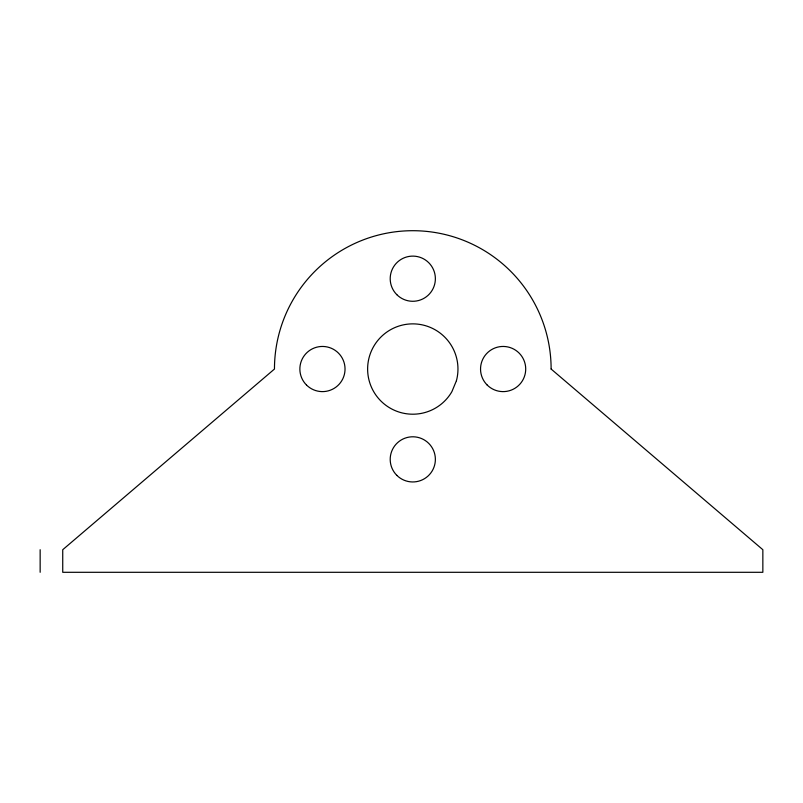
<?xml version="1.0" encoding="UTF-8"?>
<svg xmlns="http://www.w3.org/2000/svg" width="803" height="803" viewBox="0 0 803 803"><rect width="100%" height="100%" fill="white"/><g stroke="black" fill="none" stroke-linecap="round" stroke-linejoin="round"><path stroke-width="1.2" d="M551.119 369.039L762.85 549.714L762.85 572.298L62.734 572.298L62.734 549.714L274.465 369.039A138.327 138.327 0 0 1 412.792 230.702A138.327 138.327 0 0 1 551.119 369.039M40.15 549.714L40.15 572.298M456.425 380.722L451.908 391.623A45.169 45.169 0 0 1 375.794 394.946A45.169 45.169 0 0 1 404.953 324.553A45.169 45.169 0 0 1 456.425 380.722M487.16 385.008A22.584 22.584 0 0 0 524.941 374.881A22.584 22.584 0 0 0 497.288 347.217A22.584 22.584 0 0 0 487.16 385.008M396.823 294.671A22.584 22.584 0 0 0 434.604 284.543A22.584 22.584 0 0 0 406.95 256.88A22.584 22.584 0 0 0 396.823 294.671M396.823 475.346A22.584 22.584 0 0 0 434.604 465.218A22.584 22.584 0 0 0 406.95 437.555A22.584 22.584 0 0 0 396.823 475.346M306.485 385.008A22.584 22.584 0 0 0 344.266 374.881A22.584 22.584 0 0 0 316.613 347.217A22.584 22.584 0 0 0 306.485 385.008"/></g></svg>
